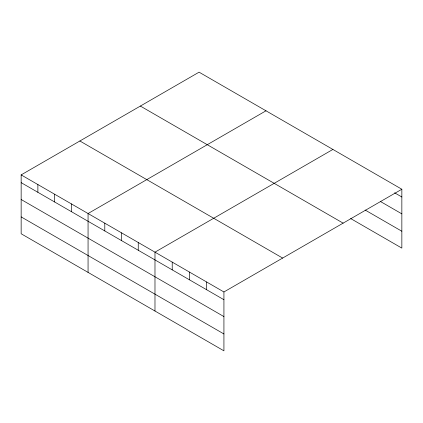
<?xml version="1.0" encoding="UTF-8"?>
<svg xmlns="http://www.w3.org/2000/svg" width="423" height="423" viewBox="0 0 423 423"><rect width="100%" height="100%" fill="white"/><g stroke="black" fill="none" stroke-linecap="round" stroke-linejoin="round"><path stroke-width="0.63" d="M21.15 174.895L223.926 291.965L223.926 350.831L21.15 233.76L21.15 174.895L199.074 72.169L401.85 189.24L401.85 248.105L350.699 218.575M265.993 110.8L88.063 213.525L88.063 272.396M332.906 149.435L154.982 252.161L154.982 311.027M223.926 291.965L401.85 189.24M394.622 192.819L401.85 196.991M380.721 201.665L401.85 213.864M365.155 210.051L401.85 231.238M140.362 106.067L343.132 223.138M79.868 140.991L282.638 258.062M21.15 182.646L223.926 299.717M21.15 199.513L223.926 316.584M21.15 216.893L223.926 333.964M206.688 282.014L206.688 289.766M189.451 272.063L189.451 279.815M172.219 262.112L172.219 269.863M138.252 242.501L138.252 250.257M121.523 232.84L121.523 240.597M104.793 223.185L104.793 230.937M71.339 203.87L71.339 211.622M54.609 194.21L54.609 201.967M37.88 184.55L37.88 192.306"/></g></svg>
